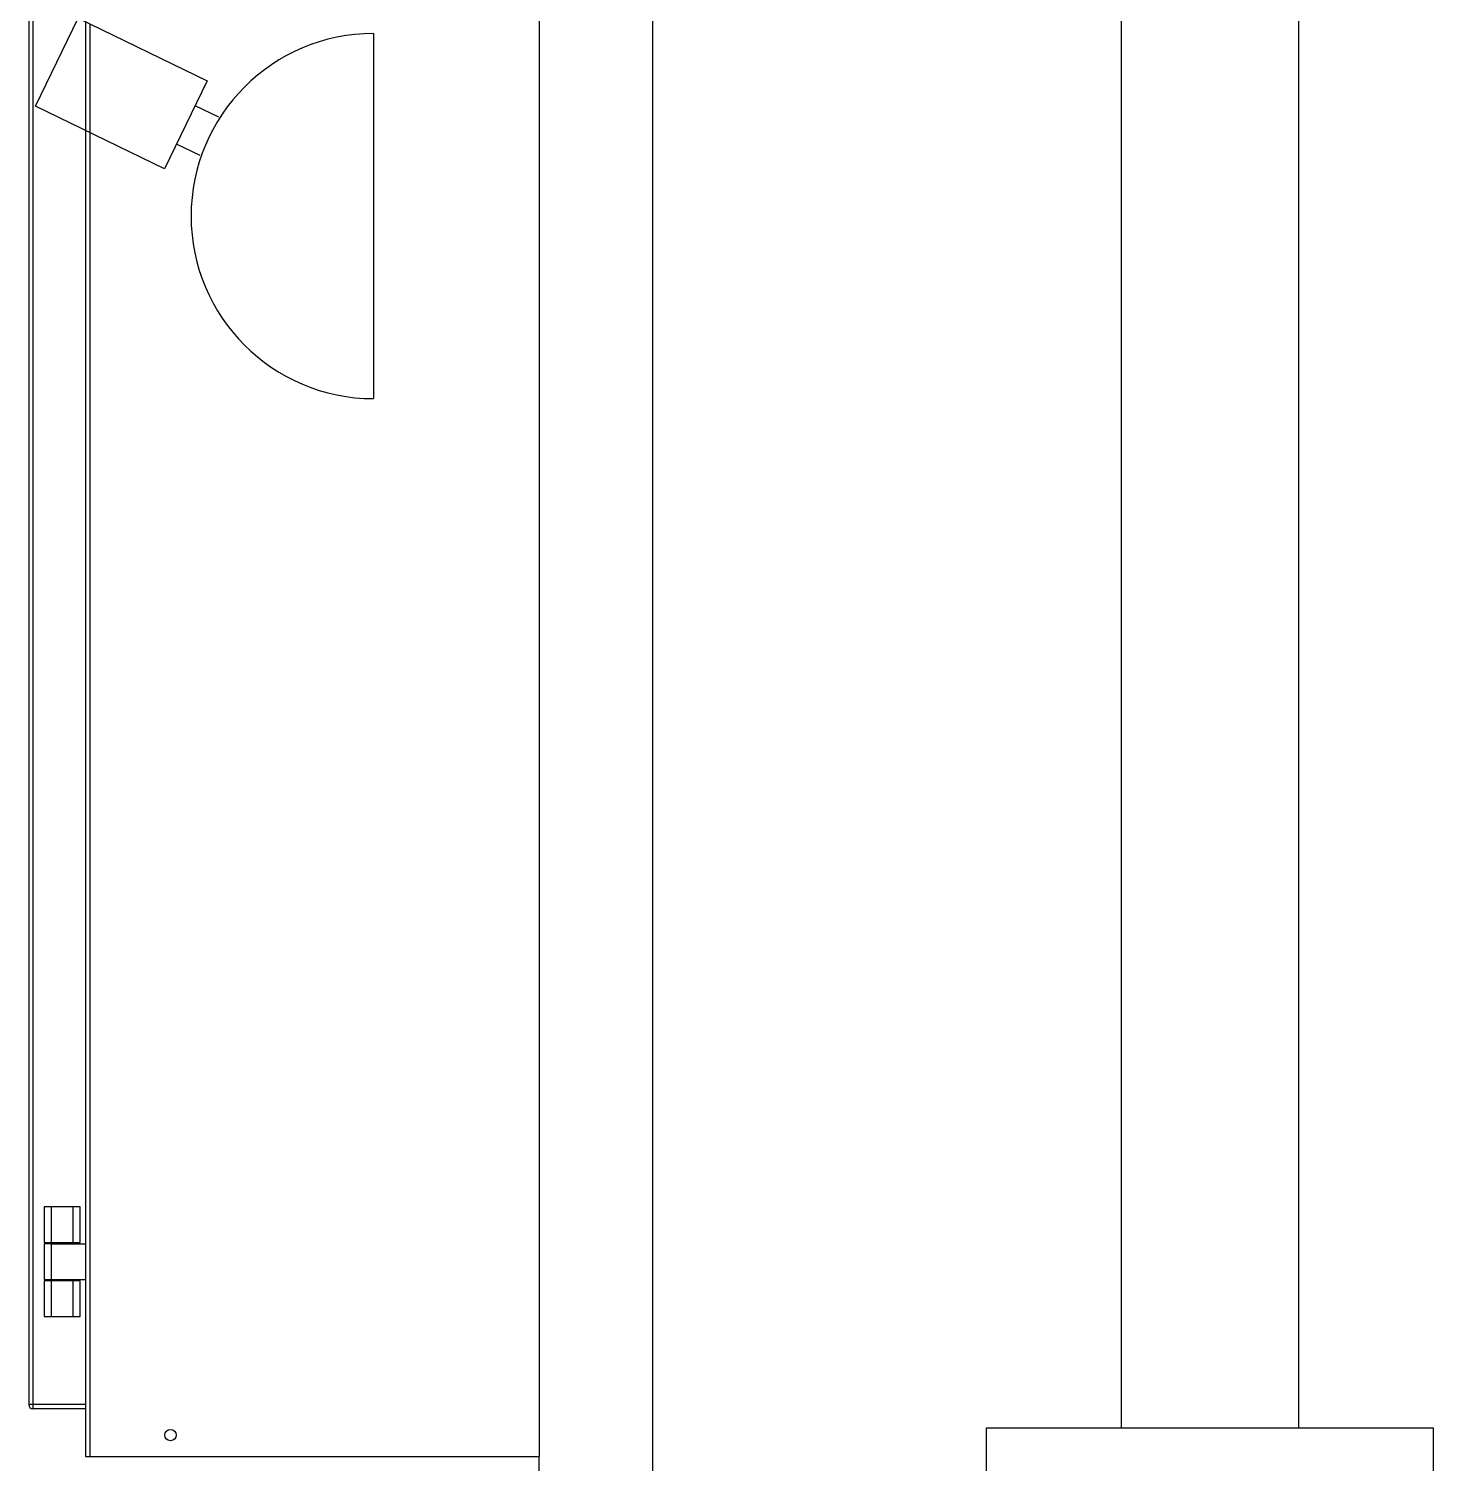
# Model space of a CAD drawing. Header units: inches. Extents: x 3128 to 3569, y 1222 to 1501.
# Drawn here: x 3402.68 to 3427.44, y 1303.96 to 1329.24 of the extents above; entities that cross this region are included whole.
import ezdxf

# ---------------------------------------------------------------- set-up
doc = ezdxf.new("R2010")
doc.units = ezdxf.units.IN
doc.header["$MEASUREMENT"] = 0
for name, color, linetype in [('External Disconnect 1 H1', 7, 'Continuous'), ('WDPUMP', 7, 'Continuous'), ('WEPC', 7, 'Continuous'), ('WSPUMP', 7, 'Continuous')]:
    doc.layers.add(name, color=color, linetype=linetype)

msp = doc.modelspace()

# ---------------------------------------------------------------- linework, layer by layer
at = {"layer": 'External Disconnect 1 H1', "color": 0, "linetype": 'Continuous', "lineweight": 15}
for p, q in [((3411.6757, 1304.0817), (3411.6757, 1335.5817)), ((3411.6757, 1304.0817), (3411.6757, 1335.5817)), ((3403.6757, 1304.0817), (3403.6757, 1327.4488)), ((3403.6757, 1304.0817), (3403.6757, 1327.4488)), ((3403.6757, 1304.0817), (3411.6757, 1304.0817)), ((3403.6757, 1304.0817), (3411.6757, 1304.0817))]:
    msp.add_line(p, q, dxfattribs=at)
at = {"layer": 'External Disconnect 1 H1', "color": 0, "linetype": 'Continuous'}
for p, q in [((3408.7555, 1329.1577), (3408.7555, 1322.7226)), ((3408.7555, 1329.1577), (3408.7555, 1322.7226)), ((3406.0249, 1327.683), (3405.6093, 1327.8848)), ((3406.0249, 1327.683), (3405.6093, 1327.8848)), ((3405.6973, 1327.0083), (3405.2817, 1327.2101)), ((3405.6973, 1327.0083), (3405.2817, 1327.2101))]:
    msp.add_line(p, q, dxfattribs=at)
msp.add_lwpolyline([(3403.5464, 1329.4278), (3405.822, 1328.3227), (3405.069, 1326.7722), (3402.7934, 1327.8772)], close=True, dxfattribs=at)
msp.add_lwpolyline([(3403.5464, 1329.4278), (3405.822, 1328.3227), (3405.069, 1326.7722), (3402.7934, 1327.8772)], close=True, dxfattribs=at)
msp.add_arc((3408.7555, 1325.9401), 3.2176, 90, 270, dxfattribs=at)
msp.add_arc((3408.7555, 1325.9401), 3.2176, 90, 270, dxfattribs=at)
at = {"layer": 'WDPUMP', "color": 0, "linetype": 'Continuous'}
for p, q in [((3421.9359, 1338.325), (3421.9359, 1304.5817)), ((3425.0609, 1338.325), (3425.0609, 1304.5817)), ((3419.5609, 1303.4567), (3419.5609, 1304.5817)), ((3419.5609, 1304.5817), (3427.4359, 1304.5817)), ((3427.4359, 1304.5817), (3427.4359, 1303.4567))]:
    msp.add_line(p, q, dxfattribs=at)
at = {"layer": 'WEPC', "color": 0, "linetype": 'Continuous'}
for p, q in [((3411.6757, 1345.3317), (3411.6757, 1304.0817)), ((3411.6757, 1345.3317), (3411.6757, 1304.0817)), ((3413.6757, 1280.0817), (3413.6757, 1345.3317)), ((3413.6757, 1280.0817), (3413.6757, 1345.3317)), ((3402.6757, 1345.0311), (3402.6757, 1304.995)), ((3402.6757, 1345.0311), (3402.6757, 1304.995)), ((3402.7514, 1345.0311), (3402.7514, 1304.995)), ((3402.7514, 1345.0311), (3402.7514, 1304.995)), ((3403.6757, 1329.365), (3403.6757, 1327.4488)), ((3403.6757, 1329.365), (3403.6757, 1327.4488)), ((3403.7514, 1329.3283), (3403.7514, 1327.4121)), ((3403.7514, 1329.3283), (3403.7514, 1327.4121)), ((3403.6757, 1327.4488), (3403.6757, 1304.0817)), ((3403.6757, 1327.4488), (3403.6757, 1304.0817)), ((3403.7514, 1327.4121), (3403.7514, 1304.0817)), ((3403.7514, 1327.4121), (3403.7514, 1304.0817)), ((3402.9507, 1308.4793), (3402.9507, 1307.8493)), ((3403.0757, 1308.4793), (3402.9507, 1308.4793)), ((3402.9507, 1308.4793), (3402.9507, 1307.8493)), ((3403.0757, 1308.4793), (3402.9507, 1308.4793)), ((3403.0757, 1307.8493), (3403.0757, 1308.4793)), ((3403.4557, 1308.4793), (3403.0757, 1308.4793)), ((3403.0757, 1307.8493), (3403.0757, 1308.4793)), ((3403.4557, 1308.4793), (3403.0757, 1308.4793)), ((3403.4557, 1308.4793), (3403.4557, 1307.8493)), ((3403.5807, 1308.4793), (3403.4557, 1308.4793)), ((3403.4557, 1308.4793), (3403.4557, 1307.8493)), ((3403.5807, 1308.4793), (3403.4557, 1308.4793)), ((3403.5807, 1307.8493), (3403.5807, 1308.4793)), ((3403.5807, 1307.8493), (3403.5807, 1308.4793)), ((3402.9507, 1307.8493), (3403.0757, 1307.8493)), ((3402.9507, 1307.8493), (3403.0757, 1307.8493)), ((3402.9507, 1307.8281), (3402.9507, 1307.1981)), ((3403.0757, 1307.8281), (3402.9507, 1307.8281)), ((3402.9507, 1307.8281), (3402.9507, 1307.1981)), ((3403.0757, 1307.8281), (3402.9507, 1307.8281)), ((3403.0757, 1307.8493), (3403.4557, 1307.8493)), ((3403.0757, 1307.8493), (3403.4557, 1307.8493)), ((3403.0757, 1307.8281), (3403.6757, 1307.8281)), ((3403.0757, 1307.1981), (3403.0757, 1307.8281)), ((3403.0757, 1307.8281), (3403.6757, 1307.8281)), ((3403.0757, 1307.1981), (3403.0757, 1307.8281)), ((3403.1082, 1307.8281), (3403.1082, 1307.8493)), ((3403.1082, 1307.8281), (3403.1082, 1307.8493)), ((3403.4232, 1307.8493), (3403.4232, 1307.8281)), ((3403.4232, 1307.8493), (3403.4232, 1307.8281)), ((3403.4557, 1307.8493), (3403.5807, 1307.8493)), ((3403.4557, 1307.8493), (3403.5807, 1307.8493)), ((3402.9507, 1307.1981), (3403.0757, 1307.1981)), ((3402.9507, 1307.1981), (3403.0757, 1307.1981)), ((3403.0757, 1307.1981), (3403.6757, 1307.1981)), ((3403.0757, 1307.1981), (3403.6757, 1307.1981)), ((3403.1082, 1307.1768), (3403.1082, 1307.1981)), ((3403.1082, 1307.1768), (3403.1082, 1307.1981)), ((3403.4232, 1307.1981), (3403.4232, 1307.1768)), ((3403.4232, 1307.1981), (3403.4232, 1307.1768)), ((3402.9507, 1307.1768), (3402.9507, 1306.5468)), ((3403.0757, 1307.1768), (3402.9507, 1307.1768)), ((3402.9507, 1307.1768), (3402.9507, 1306.5468)), ((3403.0757, 1307.1768), (3402.9507, 1307.1768)), ((3403.4557, 1307.1768), (3403.0757, 1307.1768)), ((3403.0757, 1306.5468), (3403.0757, 1307.1768)), ((3403.4557, 1307.1768), (3403.0757, 1307.1768)), ((3403.0757, 1306.5468), (3403.0757, 1307.1768)), ((3403.4557, 1307.1768), (3403.4557, 1306.5468)), ((3403.5807, 1307.1768), (3403.4557, 1307.1768)), ((3403.4557, 1307.1768), (3403.4557, 1306.5468)), ((3403.5807, 1307.1768), (3403.4557, 1307.1768)), ((3403.5807, 1306.5468), (3403.5807, 1307.1768)), ((3403.5807, 1306.5468), (3403.5807, 1307.1768)), ((3402.9507, 1306.5468), (3403.0757, 1306.5468)), ((3402.9507, 1306.5468), (3403.0757, 1306.5468)), ((3403.0757, 1306.5468), (3403.4557, 1306.5468)), ((3403.0757, 1306.5468), (3403.4557, 1306.5468)), ((3403.4557, 1306.5468), (3403.5807, 1306.5468)), ((3403.4557, 1306.5468), (3403.5807, 1306.5468)), ((3402.7514, 1304.995), (3402.6757, 1304.995)), ((3402.7514, 1304.995), (3402.6757, 1304.995)), ((3403.6757, 1304.995), (3402.7514, 1304.995)), ((3403.6757, 1304.995), (3402.7514, 1304.995)), ((3402.7514, 1304.994), (3402.7514, 1304.9193)), ((3403.6757, 1304.994), (3402.7514, 1304.994)), ((3402.7514, 1304.994), (3402.7514, 1304.9193)), ((3403.6757, 1304.994), (3402.7514, 1304.994)), ((3403.6757, 1304.9193), (3402.7514, 1304.9193)), ((3403.6757, 1304.9193), (3402.7514, 1304.9193)), ((3403.6757, 1304.0817), (3403.7514, 1304.0817)), ((3403.6757, 1304.0817), (3403.7514, 1304.0817)), ((3403.7514, 1304.0817), (3411.6, 1304.0817)), ((3403.7514, 1304.0817), (3411.6, 1304.0817)), ((3411.6, 1304.0817), (3411.6757, 1304.0817)), ((3411.6, 1304.0817), (3411.6757, 1304.0817)), ((3411.6757, 1280.0817), (3411.6757, 1304.0817)), ((3411.6757, 1280.0817), (3411.6757, 1304.0817))]:
    msp.add_line(p, q, dxfattribs=at)
msp.add_circle((3405.1757, 1304.4567), 0.0995, dxfattribs=at)
msp.add_circle((3405.1757, 1304.4567), 0.0995, dxfattribs=at)
for radius in [0.0757, 0.0757, 0.001, 0.001]:
    msp.add_arc((3402.7514, 1304.995), radius, 180, 270, dxfattribs=at)
at = {"layer": 'WSPUMP', "color": 0, "linetype": 'Continuous'}
for p, q in [((3421.9359, 1338.325), (3421.9359, 1304.5817)), ((3425.0609, 1338.325), (3425.0609, 1304.5817)), ((3419.5609, 1303.4567), (3419.5609, 1304.5817)), ((3419.5609, 1304.5817), (3427.4359, 1304.5817)), ((3427.4359, 1304.5817), (3427.4359, 1303.4567))]:
    msp.add_line(p, q, dxfattribs=at)

doc.saveas('drawing.dxf')
